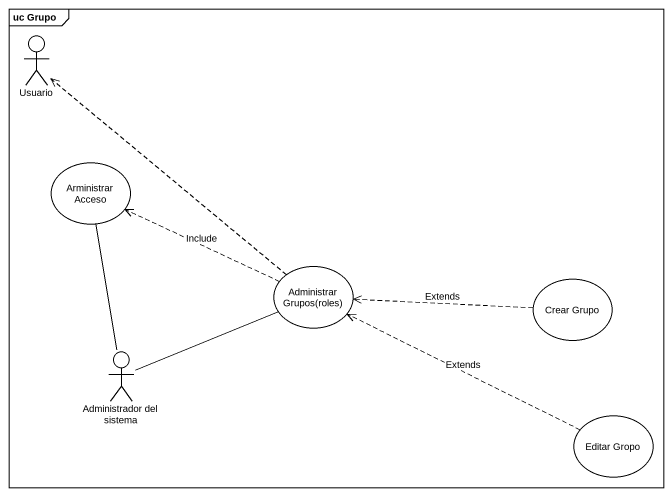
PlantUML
@startuml
mainframe uc Grupo
actor Usuario
usecase "Arministrar Acceso" as Arministrar_Acceso
usecase "Administrar Grupos(roles)" as Administrar_Grupos_roles
usecase "Crear Grupo" as Crear_Grupo
actor "Administrador del sistema" as Administrador_del_sistema
usecase "Editar Gropo" as Editar_Gropo
Administrar_Grupos_roles .up.> Usuario
Administrar_Grupos_roles .left.> Arministrar_Acceso : Include
Crear_Grupo .left.> Administrar_Grupos_roles : Extends
Administrador_del_sistema -up- Arministrar_Acceso
Administrador_del_sistema -right- Administrar_Grupos_roles
Editar_Gropo .left.> Administrar_Grupos_roles : Extends
@enduml
